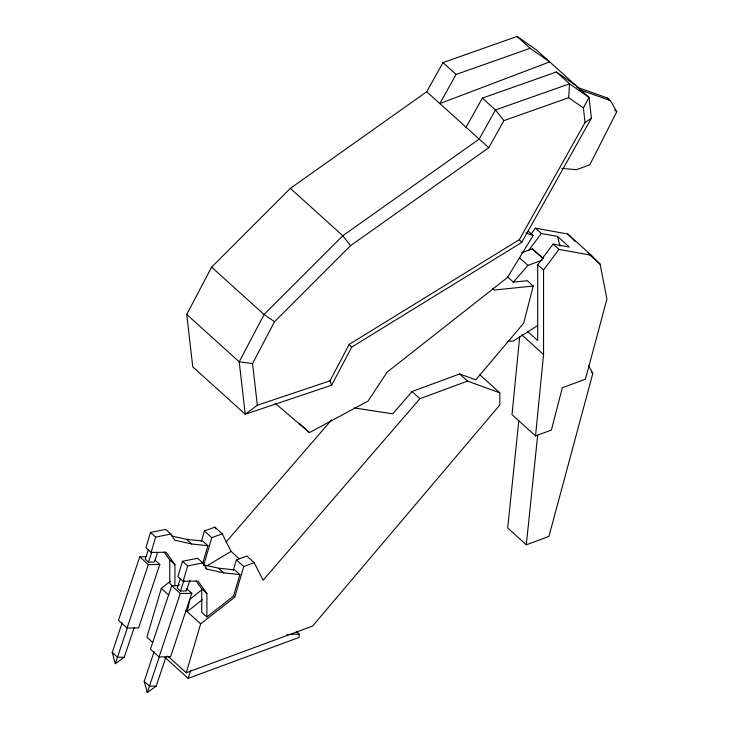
<?xml version="1.0" encoding="UTF-8"?>
<svg xmlns="http://www.w3.org/2000/svg" width="729" height="729" viewBox="0 0 729 729"><rect width="100%" height="100%" fill="white"/><g stroke="black" fill="none" stroke-linecap="round" stroke-linejoin="round"><path stroke-width="1.09" d="M583.364 107.919L589.041 97.404L569.513 83.817L495.447 109.97L479.172 139.102L342.812 235.74L264.071 314.509L239.212 361.821L245.236 414.245L331.649 385.231L351.688 347.104L521.691 242.456L591.429 118.189L589.041 97.404L536.58 50.037L517.052 36.45L442.986 62.603L426.711 91.745L290.352 188.383L211.61 267.151L186.752 314.463L192.775 366.878L245.236 414.245L257.337 405.242L329.991 380.848L349.127 344.416L519.34 239.65L585.05 122.563L583.364 107.919L568.72 97.722L569.513 83.817L556.4 71.971L482.334 98.133L466.059 127.265M519.704 336.643L512.013 414.683L535.533 435.915L551.37 430.074L562.341 387.728L585.433 379.208L606.938 298.963L600.049 264.117L591.319 255.241L567.791 234.009L535.451 228.177L530.758 234.446M535.533 435.915L543.561 354.494L543.561 270.031L558.97 249.409L591.319 255.241M518.811 420.715L507.685 527.987L526.302 544.8L548.919 536.444L592.841 373.348L588.485 365.521M526.302 544.8L537.665 435.268M507.502 276.838L513.38 282.141L527.349 280.711L533.227 286.023L523.695 323.12L475.773 379.836L459.616 373.968L412.049 391.528L392.767 413.844L354.039 407.921M202.799 563.025L207.911 545.711L191.718 543.989L174.842 540.207L170.859 534.056L165.683 529.391L150.493 532.425L145.964 547.743L151.14 552.409L166.066 552.254L174.933 564.638L174.933 585.861M151.14 552.409L155.669 537.1L170.859 534.056M170.276 581.323L161.309 588.349L146.893 637.201L152.753 642.486M239.877 574.57L223.694 572.848L206.817 569.067L202.826 562.916L197.65 558.25L182.46 561.284L177.94 576.603L183.116 581.277L198.033 581.113L206.899 593.497L206.899 616.962L233.526 596.112L239.877 574.57L234.702 569.905L218.518 568.183L203.746 564.875M183.116 581.277L187.635 565.959L202.826 562.916M201.304 541.583L204.43 531.013L214.882 527.149L222.263 533.81L231.111 551.406L239.312 558.806M203.692 565.166L211.802 537.674L222.263 533.81M186.241 672.721L200.657 623.869L234.72 597.197L243.778 566.533L254.23 562.679L263.087 580.266L419.959 398.672L467.526 381.112L499.83 392.858L499.83 404.987L312.613 626.056L186.241 672.721L167.816 656.091M233.271 570.452L236.396 559.872L246.858 556.017L254.23 562.679M164.964 657.394L188.2 678.38L190.816 670.197M146 556.774L139.731 556.847L118.49 620.297L127.083 628.052L138.583 627.933L159.815 564.483L155.131 560.246M134.191 627.541L124.258 657.221L115.291 663.691L112.239 652.491L122.171 622.812M148.415 549.639L145.208 559.225L148.461 562.159L154.348 562.105L157.555 552.509M148.461 562.159L151.668 552.573M127.083 628.052L148.324 564.601L139.731 556.847M127.493 627.614L115.291 663.691M177.967 585.642L171.698 585.706L150.466 649.156L159.059 656.92L170.55 656.793L191.791 593.342L186.323 588.403M166.157 656.401L156.225 686.08L147.258 692.55L144.214 681.351L154.147 651.671M180.382 578.498L177.174 588.084L180.428 591.028L186.314 590.964L189.877 580.311M180.428 591.028L184 580.366M159.059 656.92L180.291 593.461L171.698 585.706M159.469 656.474L147.258 692.55M576.721 87.106L607.676 98.096L610.465 100.62L616.761 111.783L589.825 164.763L576.521 169.675L561.895 168.381M257.337 405.242L252.544 363.552L274.514 321.744L350.54 245.682L488.776 147.723L503.921 120.604L568.72 97.722M530.165 48.287L456.099 74.449L439.824 103.582L549.693 61.883L530.165 48.287L517.052 36.45M528.097 231.029L533.127 235.567L507.375 277.567L387.108 372.136L368.027 401.114L309.442 432.561L275.115 403.237M528.926 250.083L541.328 233.48L557.503 236.396L569.267 247.022L553.092 244.097L537.683 264.727L537.683 340.534L527.596 331.44M225.972 542.157L331.54 419.95M513.38 282.141L527.96 265.402L542.349 260.089M202.143 589.524L189.968 599.22L187.134 611.658L202.37 599.721M177.594 586.016L179.361 584.622M585.05 122.563L591.429 118.189M537.683 325.535L513.38 341.035L507.749 341.281M206.662 565.996L231.111 551.406M521.499 252.826L532.252 248.862L543.387 258.485M188.2 678.38L299.109 637.428L299.109 634.002L296.621 631.751M533.227 286.023L494.18 290.033L492.804 288.292M286.752 634.695L299.109 634.002M148.324 564.601L159.815 564.483M180.291 593.461L191.791 593.342M124.258 657.221L117.56 657.294L112.239 652.491M156.225 686.08L149.536 686.153L144.214 681.351M171.78 536.006L186.551 539.323L202.735 541.046L207.911 545.711M252.544 363.552L239.212 361.821L186.752 314.463M579.446 89.603L610.465 100.62M525.919 232.861L533.127 235.567M274.514 321.744L264.071 314.509L211.61 267.151M556.4 71.971L575.928 85.557M488.776 147.723L426.711 91.745M614.665 109.897L616.761 111.783M442.986 62.603L456.099 74.449M482.334 98.133L495.447 109.97L503.921 120.604M588.285 253.501L600.049 264.117M535.451 228.177L541.328 233.48M553.092 244.097L558.97 249.409M532.252 248.862L543.178 258.722M537.683 264.727L543.561 270.031M519.558 257.82L527.96 265.402M591.228 371.89L592.841 373.348M521.718 334.775L543.561 354.494M290.352 188.383L342.812 235.74L350.54 245.682M479.737 374.715L499.83 392.858M459.616 373.968L467.526 381.112M412.049 391.528L419.959 398.672M299.4 423.485L309.442 432.561M204.43 531.013L211.802 537.674M236.396 559.872L243.778 566.533M186.551 539.323L191.718 543.989M218.518 568.183L223.694 572.848M205.341 567.736L206.817 569.067M233.526 596.112L234.72 597.197M150.493 532.425L155.669 537.1M182.46 561.284L187.635 565.959M164.052 552.008L169.757 559.963L174.933 564.638M196.028 580.867L201.723 588.822L206.899 593.497M172.709 586.098L169.757 583.428L169.757 559.963M206.899 616.962L201.723 612.287L201.723 588.822M161.309 588.349L168.918 595.21M185.494 610.173L200.657 623.869M567.791 234.009L574.935 241.263M349.127 344.416L351.688 347.104M519.34 239.65L521.691 242.456M607.676 98.096L608.724 99.964M214.882 527.149L215.866 529.108M329.991 380.848L331.649 385.231M557.503 236.396L560.054 246.129"/></g></svg>
